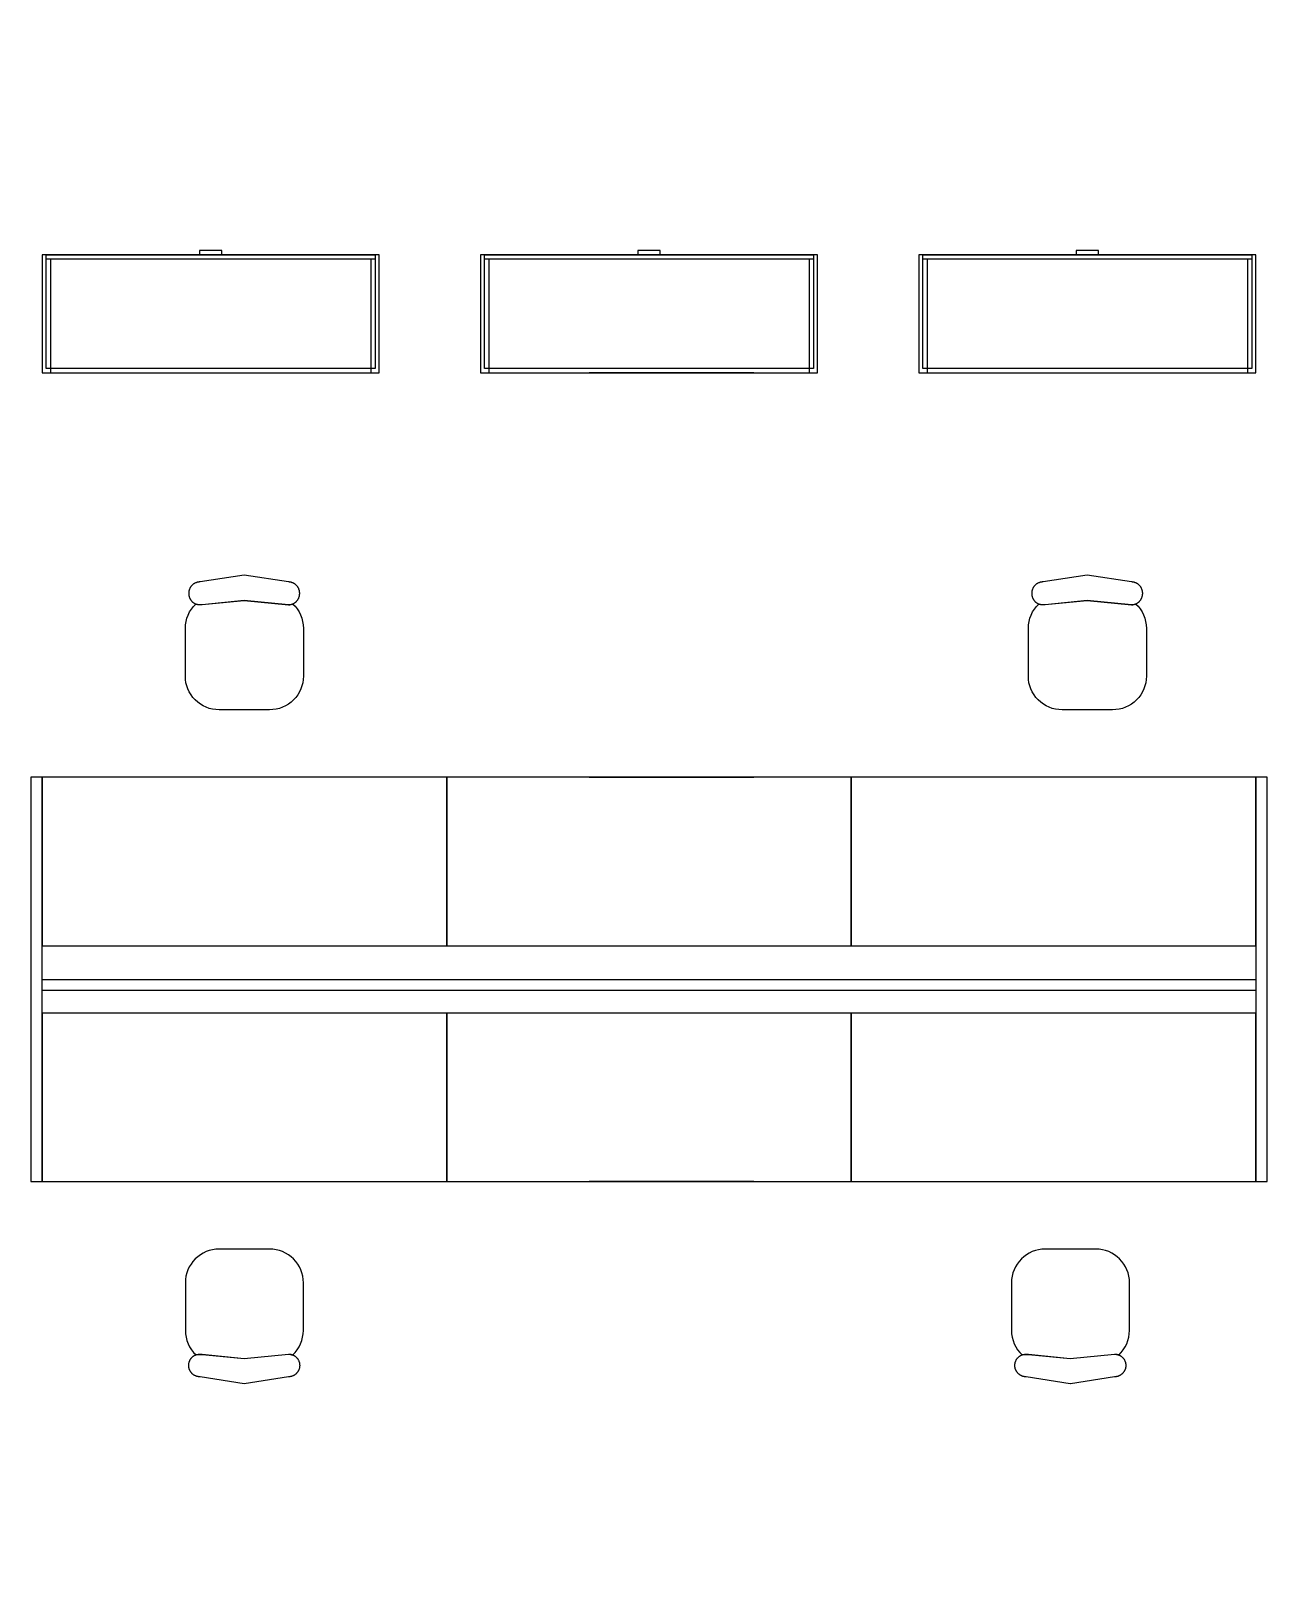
# Model space of a CAD drawing. Header units: millimetres. Extents: x 626570 to 643256, y 6233 to 11343.
# Drawn here: x 628177 to 628398.4, y 9118.5 to 9394.3 of the extents above; entities that cross this region are included whole.
import ezdxf

# ---------------------------------------------------------------- set-up
doc = ezdxf.new("R2010")
doc.units = ezdxf.units.MM
doc.header["$LTSCALE"] = 4000
doc.header["$MEASUREMENT"] = 0
doc.linetypes.add('DASHDOT', pattern=[1, 0.5, -0.25, 0, -0.25])
doc.layers.add('2012-201_FURNITURE', color=4, linetype='CONTINUOUS')
doc.layers.add('MASTERFOUNDATION_1', color=4, linetype='DASHDOT')

msp = doc.modelspace()

# ---------------------------------------------------------------- linework, layer by layer
at = {"layer": '2012-201_FURNITURE', "linetype": 'Continuous'}
for p, q in [((628238.62, 9353.44), (628179.74, 9353.44)), ((628180.49, 9353.44), (628180.49, 9333.06)), ((628237.87, 9353.44), (628237.87, 9333.06)), ((628317.14, 9353.44), (628258.25, 9353.44)), ((628259.01, 9353.44), (628259.01, 9333.06)), ((628316.38, 9353.44), (628316.38, 9333.06)), ((628395.65, 9353.44), (628336.77, 9353.44)), ((628337.52, 9353.44), (628337.52, 9333.06)), ((628394.9, 9353.44), (628394.9, 9333.06))]:
    msp.add_line(p, q, dxfattribs=at)
at = {"layer": '2012-201_FURNITURE', "linetype": 'Continuous', "flags": 128}
for points in [[(628239.38, 9354.2), (628178.98, 9354.2), (628178.98, 9333.06), (628239.38, 9333.06), (628239.38, 9354.2)], [(628238.62, 9354.2), (628238.62, 9333.82), (628179.74, 9333.82), (628179.74, 9354.2), (628238.62, 9354.2)], [(628211.19, 9354.2), (628211.19, 9354.95), (628207.17, 9354.95), (628207.17, 9354.2), (628211.19, 9354.2)], [(628317.89, 9354.2), (628257.5, 9354.2), (628257.5, 9333.06), (628317.89, 9333.06), (628317.89, 9354.2)], [(628317.14, 9354.2), (628317.14, 9333.82), (628258.25, 9333.82), (628258.25, 9354.2), (628317.14, 9354.2)], [(628289.71, 9354.2), (628289.71, 9354.95), (628285.68, 9354.95), (628285.68, 9354.2), (628289.71, 9354.2)], [(628396.41, 9354.2), (628336.01, 9354.2), (628336.01, 9333.06), (628396.41, 9333.06), (628396.41, 9354.2)], [(628395.65, 9354.2), (628395.65, 9333.82), (628336.77, 9333.82), (628336.77, 9354.2), (628395.65, 9354.2)], [(628368.22, 9354.2), (628368.22, 9354.95), (628364.2, 9354.95), (628364.2, 9354.2), (628368.22, 9354.2)], [(628276.96, 9333.06), (628306.48, 9333.06), (628276.96, 9333.06)], [(628215.19, 9296.82), (628215.17, 9296.82), (628215.17, 9296.82), (628207.28, 9295.57), (628207.28, 9295.57), (628207.21, 9295.57), (628207.14, 9295.57), (628207.06, 9295.56), (628206.99, 9295.55), (628206.92, 9295.54), (628206.85, 9295.52), (628206.78, 9295.51), (628206.71, 9295.49), (628206.64, 9295.47), (628206.57, 9295.44), (628206.5, 9295.41), (628206.5, 9295.41), (628206.44, 9295.39), (628206.37, 9295.35), (628206.31, 9295.32), (628206.24, 9295.28), (628206.18, 9295.25), (628206.12, 9295.21), (628206.06, 9295.16), (628206.01, 9295.12), (628205.95, 9295.07), (628205.9, 9295.02), (628205.84, 9294.97), (628205.79, 9294.92), (628205.75, 9294.86), (628205.7, 9294.81), (628205.65, 9294.75), (628205.61, 9294.69), (628205.57, 9294.63), (628205.53, 9294.57), (628205.5, 9294.51), (628205.46, 9294.44), (628205.43, 9294.38), (628205.4, 9294.31), (628205.4, 9294.31), (628205.38, 9294.24), (628205.35, 9294.17), (628205.33, 9294.1), (628205.31, 9294.03), (628205.3, 9293.96), (628205.28, 9293.89), (628205.27, 9293.82), (628205.26, 9293.74), (628205.26, 9293.67), (628205.25, 9293.6), (628205.25, 9293.53), (628205.25, 9293.45), (628205.26, 9293.38), (628205.26, 9293.31), (628205.27, 9293.24), (628205.28, 9293.16), (628205.3, 9293.09), (628205.31, 9293.02), (628205.33, 9292.95), (628205.35, 9292.88), (628205.38, 9292.81), (628205.4, 9292.74), (628205.4, 9292.74), (628205.43, 9292.68), (628205.46, 9292.61), (628205.5, 9292.55), (628205.53, 9292.48), (628205.57, 9292.42), (628205.61, 9292.36), (628205.65, 9292.3), (628205.7, 9292.24), (628205.75, 9292.19), (628205.79, 9292.13), (628205.84, 9292.08), (628205.9, 9292.03), (628205.95, 9291.98), (628206.01, 9291.94), (628206.06, 9291.89), (628206.12, 9291.85), (628206.18, 9291.81), (628206.24, 9291.77), (628206.31, 9291.73), (628206.37, 9291.7), (628206.44, 9291.67), (628206.5, 9291.64), (628206.61, 9291.61), (628206.71, 9291.58), (628206.82, 9291.56), (628206.92, 9291.54), (628207.03, 9291.53), (628207.13, 9291.52), (628207.24, 9291.51), (628207.35, 9291.51), (628207.46, 9291.51), (628207.56, 9291.51), (628207.67, 9291.52), (628215.19, 9292.25), (628223.1, 9291.48), (628223.1, 9291.48), (628223.17, 9291.48), (628223.24, 9291.49), (628223.32, 9291.49), (628223.39, 9291.5), (628223.46, 9291.52), (628223.53, 9291.53), (628223.6, 9291.55), (628223.67, 9291.57), (628223.74, 9291.59), (628223.81, 9291.61), (628223.88, 9291.64), (628223.88, 9291.64), (628223.94, 9291.67), (628224.01, 9291.7), (628224.07, 9291.73), (628224.13, 9291.77), (628224.2, 9291.81), (628224.26, 9291.85), (628224.32, 9291.89), (628224.37, 9291.94), (628224.43, 9291.98), (628224.48, 9292.03), (628224.53, 9292.08), (628224.58, 9292.13), (628224.63, 9292.19), (628224.68, 9292.24), (628224.72, 9292.3), (628224.77, 9292.36), (628224.81, 9292.42), (628224.84, 9292.48), (628224.88, 9292.55), (628224.91, 9292.61), (628224.95, 9292.68), (628224.97, 9292.74), (628224.97, 9292.74), (628225, 9292.81), (628225.02, 9292.88), (628225.05, 9292.95), (628225.07, 9293.02), (628225.08, 9293.09), (628225.1, 9293.16), (628225.11, 9293.24), (628225.12, 9293.31), (628225.12, 9293.38), (628225.13, 9293.45), (628225.13, 9293.53), (628225.13, 9293.6), (628225.12, 9293.67), (628225.12, 9293.74), (628225.11, 9293.82), (628225.1, 9293.89), (628225.08, 9293.96), (628225.07, 9294.03), (628225.05, 9294.1), (628225.02, 9294.17), (628225, 9294.24), (628224.97, 9294.31), (628224.97, 9294.31), (628224.95, 9294.38), (628224.91, 9294.44), (628224.88, 9294.51), (628224.84, 9294.57), (628224.81, 9294.63), (628224.77, 9294.69), (628224.72, 9294.75), (628224.68, 9294.81), (628224.63, 9294.86), (628224.58, 9294.92), (628224.53, 9294.97), (628224.48, 9295.02), (628224.43, 9295.07), (628224.37, 9295.12), (628224.32, 9295.16), (628224.26, 9295.21), (628224.2, 9295.25), (628224.13, 9295.28), (628224.07, 9295.32), (628224.01, 9295.35), (628223.94, 9295.39), (628223.88, 9295.41), (628223.88, 9295.41), (628223.81, 9295.44), (628223.74, 9295.47), (628223.67, 9295.49), (628223.6, 9295.51), (628223.53, 9295.52), (628223.46, 9295.54), (628223.39, 9295.55), (628223.32, 9295.56), (628223.24, 9295.57), (628223.17, 9295.57), (628223.1, 9295.57), (628223.1, 9295.57), (628215.21, 9296.82), (628215.21, 9296.82), (628215.19, 9296.82)], [(628366.18, 9296.82), (628366.16, 9296.82), (628366.16, 9296.82), (628358.27, 9295.57), (628358.27, 9295.57), (628358.2, 9295.57), (628358.12, 9295.57), (628358.05, 9295.56), (628357.98, 9295.55), (628357.91, 9295.54), (628357.84, 9295.52), (628357.77, 9295.51), (628357.7, 9295.49), (628357.63, 9295.47), (628357.56, 9295.44), (628357.49, 9295.41), (628357.49, 9295.41), (628357.43, 9295.39), (628357.36, 9295.35), (628357.3, 9295.32), (628357.23, 9295.28), (628357.17, 9295.25), (628357.11, 9295.21), (628357.05, 9295.16), (628357, 9295.12), (628356.94, 9295.07), (628356.89, 9295.02), (628356.83, 9294.97), (628356.78, 9294.92), (628356.73, 9294.86), (628356.69, 9294.81), (628356.64, 9294.75), (628356.6, 9294.69), (628356.56, 9294.63), (628356.52, 9294.57), (628356.49, 9294.51), (628356.45, 9294.44), (628356.42, 9294.38), (628356.39, 9294.31), (628356.39, 9294.31), (628356.37, 9294.24), (628356.34, 9294.17), (628356.32, 9294.1), (628356.3, 9294.03), (628356.29, 9293.96), (628356.27, 9293.89), (628356.26, 9293.82), (628356.25, 9293.74), (628356.24, 9293.67), (628356.24, 9293.6), (628356.24, 9293.53), (628356.24, 9293.45), (628356.24, 9293.38), (628356.25, 9293.31), (628356.26, 9293.24), (628356.27, 9293.16), (628356.29, 9293.09), (628356.3, 9293.02), (628356.32, 9292.95), (628356.34, 9292.88), (628356.37, 9292.81), (628356.39, 9292.74), (628356.39, 9292.74), (628356.42, 9292.68), (628356.45, 9292.61), (628356.49, 9292.55), (628356.52, 9292.48), (628356.56, 9292.42), (628356.6, 9292.36), (628356.64, 9292.3), (628356.69, 9292.24), (628356.73, 9292.19), (628356.78, 9292.13), (628356.83, 9292.08), (628356.89, 9292.03), (628356.94, 9291.98), (628357, 9291.94), (628357.05, 9291.89), (628357.11, 9291.85), (628357.17, 9291.81), (628357.23, 9291.77), (628357.3, 9291.73), (628357.36, 9291.7), (628357.43, 9291.67), (628357.49, 9291.64), (628357.49, 9291.64), (628357.6, 9291.61), (628357.7, 9291.58), (628357.8, 9291.56), (628357.91, 9291.54), (628358.02, 9291.53), (628358.12, 9291.52), (628358.23, 9291.51), (628358.34, 9291.51), (628358.45, 9291.51), (628358.55, 9291.51), (628358.66, 9291.52), (628366.18, 9292.25), (628374.09, 9291.48), (628374.09, 9291.48), (628374.16, 9291.48), (628374.23, 9291.49), (628374.3, 9291.49), (628374.38, 9291.5), (628374.45, 9291.52), (628374.52, 9291.53), (628374.59, 9291.55), (628374.66, 9291.57), (628374.73, 9291.59), (628374.8, 9291.61), (628374.86, 9291.64), (628374.86, 9291.64), (628374.93, 9291.67), (628375, 9291.7), (628375.06, 9291.73), (628375.12, 9291.77), (628375.19, 9291.81), (628375.25, 9291.85), (628375.3, 9291.89), (628375.36, 9291.94), (628375.42, 9291.98), (628375.47, 9292.03), (628375.52, 9292.08), (628375.57, 9292.13), (628375.62, 9292.19), (628375.67, 9292.24), (628375.71, 9292.3), (628375.76, 9292.36), (628375.8, 9292.42), (628375.83, 9292.48), (628375.87, 9292.55), (628375.9, 9292.61), (628375.93, 9292.68), (628375.96, 9292.74), (628375.96, 9292.74), (628375.99, 9292.81), (628376.01, 9292.88), (628376.04, 9292.95), (628376.05, 9293.02), (628376.07, 9293.09), (628376.09, 9293.16), (628376.1, 9293.24), (628376.11, 9293.31), (628376.11, 9293.38), (628376.12, 9293.45), (628376.12, 9293.53), (628376.12, 9293.6), (628376.11, 9293.67), (628376.11, 9293.74), (628376.1, 9293.82), (628376.09, 9293.89), (628376.07, 9293.96), (628376.05, 9294.03), (628376.04, 9294.1), (628376.01, 9294.17), (628375.99, 9294.24), (628375.96, 9294.31), (628375.96, 9294.31), (628375.93, 9294.38), (628375.9, 9294.44), (628375.87, 9294.51), (628375.83, 9294.57), (628375.8, 9294.63), (628375.76, 9294.69), (628375.71, 9294.75), (628375.67, 9294.81), (628375.62, 9294.86), (628375.57, 9294.92), (628375.52, 9294.97), (628375.47, 9295.02), (628375.42, 9295.07), (628375.36, 9295.12), (628375.3, 9295.16), (628375.25, 9295.21), (628375.19, 9295.25), (628375.12, 9295.28), (628375.06, 9295.32), (628375, 9295.35), (628374.93, 9295.39), (628374.86, 9295.41), (628374.86, 9295.41), (628374.8, 9295.44), (628374.73, 9295.47), (628374.66, 9295.49), (628374.59, 9295.51), (628374.52, 9295.52), (628374.45, 9295.54), (628374.38, 9295.55), (628374.3, 9295.56), (628374.23, 9295.57), (628374.16, 9295.57), (628374.09, 9295.57), (628374.09, 9295.57), (628366.2, 9296.82), (628366.2, 9296.82), (628366.18, 9296.82)], [(628178.98, 9188.11), (628178.98, 9260.59), (628176.97, 9260.59), (628176.97, 9188.11), (628178.98, 9188.11)], [(628178.98, 9230.39), (628251.46, 9230.39), (628251.46, 9260.59), (628178.98, 9260.59), (628178.98, 9230.39)], [(628251.46, 9230.39), (628323.93, 9230.39), (628323.93, 9260.59), (628251.46, 9260.59), (628251.46, 9230.39)], [(628276.96, 9260.59), (628306.48, 9260.59), (628276.96, 9260.59)], [(628323.93, 9230.39), (628396.41, 9230.39), (628396.41, 9260.59), (628323.93, 9260.59), (628323.93, 9230.39)], [(628396.41, 9260.59), (628396.41, 9188.11), (628398.42, 9188.11), (628398.42, 9260.59), (628396.41, 9260.59)], [(628178.98, 9224.35), (628396.41, 9224.35), (628396.41, 9222.34), (628178.98, 9222.34), (628178.98, 9224.35)], [(628178.98, 9188.11), (628251.46, 9188.11), (628251.46, 9218.31), (628178.98, 9218.31), (628178.98, 9188.11)], [(628251.46, 9188.11), (628323.93, 9188.11), (628323.93, 9218.31), (628251.46, 9218.31), (628251.46, 9188.11)], [(628323.93, 9188.11), (628396.41, 9188.11), (628396.41, 9218.31), (628323.93, 9218.31), (628323.93, 9188.11)], [(628276.96, 9188.11), (628306.48, 9188.11), (628276.96, 9188.11)], [(628215.19, 9151.88), (628215.17, 9151.87), (628215.17, 9151.88), (628207.28, 9153.13), (628207.28, 9153.13), (628207.21, 9153.13), (628207.14, 9153.13), (628207.06, 9153.14), (628206.99, 9153.15), (628206.92, 9153.16), (628206.85, 9153.17), (628206.78, 9153.19), (628206.71, 9153.21), (628206.64, 9153.23), (628206.57, 9153.26), (628206.5, 9153.28), (628206.5, 9153.28), (628206.44, 9153.31), (628206.37, 9153.34), (628206.31, 9153.38), (628206.24, 9153.41), (628206.18, 9153.45), (628206.12, 9153.49), (628206.06, 9153.53), (628206.01, 9153.58), (628205.95, 9153.63), (628205.9, 9153.67), (628205.84, 9153.73), (628205.79, 9153.78), (628205.75, 9153.83), (628205.7, 9153.89), (628205.65, 9153.95), (628205.61, 9154.01), (628205.57, 9154.07), (628205.53, 9154.13), (628205.5, 9154.19), (628205.46, 9154.26), (628205.43, 9154.32), (628205.4, 9154.39), (628205.4, 9154.39), (628205.38, 9154.46), (628205.35, 9154.53), (628205.33, 9154.59), (628205.31, 9154.67), (628205.3, 9154.74), (628205.28, 9154.81), (628205.27, 9154.88), (628205.26, 9154.95), (628205.26, 9155.02), (628205.25, 9155.1), (628205.25, 9155.17), (628205.25, 9155.24), (628205.26, 9155.32), (628205.26, 9155.39), (628205.27, 9155.46), (628205.28, 9155.53), (628205.3, 9155.6), (628205.31, 9155.68), (628205.33, 9155.75), (628205.35, 9155.82), (628205.38, 9155.88), (628205.4, 9155.95), (628205.4, 9155.95), (628205.43, 9156.02), (628205.46, 9156.09), (628205.5, 9156.15), (628205.53, 9156.21), (628205.57, 9156.28), (628205.61, 9156.34), (628205.65, 9156.39), (628205.7, 9156.45), (628205.75, 9156.51), (628205.79, 9156.56), (628205.84, 9156.62), (628205.9, 9156.67), (628205.95, 9156.71), (628206.01, 9156.76), (628206.06, 9156.81), (628206.12, 9156.85), (628206.18, 9156.89), (628206.24, 9156.93), (628206.31, 9156.96), (628206.37, 9157), (628206.44, 9157.03), (628206.5, 9157.06), (628206.5, 9157.06), (628206.61, 9157.09), (628206.71, 9157.11), (628206.82, 9157.14), (628206.92, 9157.15), (628207.03, 9157.17), (628207.13, 9157.18), (628207.24, 9157.19), (628207.35, 9157.19), (628207.46, 9157.19), (628207.56, 9157.18), (628207.67, 9157.18), (628215.19, 9156.44), (628223.1, 9157.21), (628223.1, 9157.21), (628223.17, 9157.21), (628223.24, 9157.21), (628223.32, 9157.2), (628223.39, 9157.19), (628223.46, 9157.18), (628223.53, 9157.17), (628223.6, 9157.15), (628223.67, 9157.13), (628223.74, 9157.11), (628223.81, 9157.08), (628223.88, 9157.06), (628223.88, 9157.06), (628223.94, 9157.03), (628224.01, 9157), (628224.07, 9156.96), (628224.13, 9156.93), (628224.2, 9156.89), (628224.26, 9156.85), (628224.32, 9156.81), (628224.37, 9156.76), (628224.43, 9156.71), (628224.48, 9156.67), (628224.53, 9156.62), (628224.58, 9156.56), (628224.63, 9156.51), (628224.68, 9156.45), (628224.72, 9156.39), (628224.77, 9156.34), (628224.81, 9156.28), (628224.84, 9156.21), (628224.88, 9156.15), (628224.91, 9156.09), (628224.95, 9156.02), (628224.97, 9155.95), (628224.97, 9155.95), (628225, 9155.88), (628225.02, 9155.82), (628225.05, 9155.75), (628225.07, 9155.68), (628225.08, 9155.6), (628225.1, 9155.53), (628225.11, 9155.46), (628225.12, 9155.39), (628225.12, 9155.32), (628225.13, 9155.24), (628225.13, 9155.17), (628225.13, 9155.1), (628225.12, 9155.02), (628225.12, 9154.95), (628225.11, 9154.88), (628225.1, 9154.81), (628225.08, 9154.74), (628225.07, 9154.67), (628225.05, 9154.59), (628225.02, 9154.53), (628225, 9154.46), (628224.97, 9154.39), (628224.97, 9154.39), (628224.95, 9154.32), (628224.91, 9154.26), (628224.88, 9154.19), (628224.84, 9154.13), (628224.81, 9154.07), (628224.77, 9154.01), (628224.72, 9153.95), (628224.68, 9153.89), (628224.63, 9153.83), (628224.58, 9153.78), (628224.53, 9153.73), (628224.48, 9153.67), (628224.43, 9153.63), (628224.37, 9153.58), (628224.32, 9153.53), (628224.26, 9153.49), (628224.2, 9153.45), (628224.13, 9153.41), (628224.07, 9153.38), (628224.01, 9153.34), (628223.94, 9153.31), (628223.88, 9153.28), (628223.88, 9153.28), (628223.81, 9153.26), (628223.74, 9153.23), (628223.67, 9153.21), (628223.6, 9153.19), (628223.53, 9153.17), (628223.46, 9153.16), (628223.39, 9153.15), (628223.32, 9153.14), (628223.24, 9153.13), (628223.17, 9153.13), (628223.1, 9153.13), (628223.1, 9153.13), (628215.21, 9151.88), (628215.21, 9151.87), (628215.19, 9151.88)], [(628363.16, 9151.88), (628363.14, 9151.87), (628363.14, 9151.88), (628355.25, 9153.13), (628355.25, 9153.13), (628355.18, 9153.13), (628355.1, 9153.13), (628355.03, 9153.14), (628354.96, 9153.15), (628354.89, 9153.16), (628354.82, 9153.17), (628354.75, 9153.19), (628354.68, 9153.21), (628354.61, 9153.23), (628354.54, 9153.26), (628354.47, 9153.28), (628354.47, 9153.28), (628354.41, 9153.31), (628354.34, 9153.34), (628354.28, 9153.38), (628354.21, 9153.41), (628354.15, 9153.45), (628354.09, 9153.49), (628354.03, 9153.53), (628353.98, 9153.58), (628353.92, 9153.63), (628353.87, 9153.67), (628353.81, 9153.73), (628353.76, 9153.78), (628353.71, 9153.83), (628353.67, 9153.89), (628353.62, 9153.95), (628353.58, 9154.01), (628353.54, 9154.07), (628353.5, 9154.13), (628353.47, 9154.19), (628353.43, 9154.26), (628353.4, 9154.32), (628353.37, 9154.39), (628353.37, 9154.39), (628353.35, 9154.46), (628353.32, 9154.53), (628353.3, 9154.59), (628353.28, 9154.67), (628353.27, 9154.74), (628353.25, 9154.81), (628353.24, 9154.88), (628353.23, 9154.95), (628353.22, 9155.02), (628353.22, 9155.1), (628353.22, 9155.17), (628353.22, 9155.24), (628353.22, 9155.32), (628353.23, 9155.39), (628353.24, 9155.46), (628353.25, 9155.53), (628353.27, 9155.6), (628353.28, 9155.68), (628353.3, 9155.75), (628353.32, 9155.82), (628353.35, 9155.88), (628353.37, 9155.95), (628353.37, 9155.95), (628353.4, 9156.02), (628353.43, 9156.09), (628353.47, 9156.15), (628353.5, 9156.21), (628353.54, 9156.28), (628353.58, 9156.34), (628353.62, 9156.39), (628353.67, 9156.45), (628353.71, 9156.51), (628353.76, 9156.56), (628353.81, 9156.62), (628353.87, 9156.67), (628353.92, 9156.71), (628353.98, 9156.76), (628354.03, 9156.81), (628354.09, 9156.85), (628354.15, 9156.89), (628354.21, 9156.93), (628354.28, 9156.96), (628354.34, 9157), (628354.41, 9157.03), (628354.47, 9157.06), (628354.47, 9157.06), (628354.58, 9157.09), (628354.68, 9157.11), (628354.78, 9157.14), (628354.89, 9157.15), (628355, 9157.17), (628355.1, 9157.18), (628355.21, 9157.19), (628355.32, 9157.19), (628355.43, 9157.19), (628355.53, 9157.18), (628355.64, 9157.18), (628363.16, 9156.44), (628371.07, 9157.21), (628371.07, 9157.21), (628371.14, 9157.21), (628371.21, 9157.21), (628371.28, 9157.2), (628371.36, 9157.19), (628371.43, 9157.18), (628371.5, 9157.17), (628371.57, 9157.15), (628371.64, 9157.13), (628371.71, 9157.11), (628371.78, 9157.08), (628371.84, 9157.06), (628371.84, 9157.06), (628371.91, 9157.03), (628371.98, 9157), (628372.04, 9156.96), (628372.1, 9156.93), (628372.17, 9156.89), (628372.23, 9156.85), (628372.28, 9156.81), (628372.34, 9156.76), (628372.4, 9156.71), (628372.45, 9156.67), (628372.5, 9156.62), (628372.55, 9156.56), (628372.6, 9156.51), (628372.65, 9156.45), (628372.69, 9156.39), (628372.74, 9156.34), (628372.78, 9156.28), (628372.81, 9156.21), (628372.85, 9156.15), (628372.88, 9156.09), (628372.91, 9156.02), (628372.94, 9155.95), (628372.94, 9155.95), (628372.97, 9155.88), (628372.99, 9155.82), (628373.02, 9155.75), (628373.03, 9155.68), (628373.05, 9155.6), (628373.07, 9155.53), (628373.08, 9155.46), (628373.09, 9155.39), (628373.09, 9155.32), (628373.1, 9155.24), (628373.1, 9155.17), (628373.1, 9155.1), (628373.09, 9155.02), (628373.09, 9154.95), (628373.08, 9154.88), (628373.07, 9154.81), (628373.05, 9154.74), (628373.03, 9154.67), (628373.02, 9154.59), (628372.99, 9154.53), (628372.97, 9154.46), (628372.94, 9154.39), (628372.94, 9154.39), (628372.91, 9154.32), (628372.88, 9154.26), (628372.85, 9154.19), (628372.81, 9154.13), (628372.78, 9154.07), (628372.74, 9154.01), (628372.69, 9153.95), (628372.65, 9153.89), (628372.6, 9153.83), (628372.55, 9153.78), (628372.5, 9153.73), (628372.45, 9153.67), (628372.4, 9153.63), (628372.34, 9153.58), (628372.28, 9153.53), (628372.23, 9153.49), (628372.17, 9153.45), (628372.1, 9153.41), (628372.04, 9153.38), (628371.98, 9153.34), (628371.91, 9153.31), (628371.84, 9153.28), (628371.84, 9153.28), (628371.78, 9153.26), (628371.71, 9153.23), (628371.64, 9153.21), (628371.57, 9153.19), (628371.5, 9153.17), (628371.43, 9153.16), (628371.36, 9153.15), (628371.28, 9153.14), (628371.21, 9153.13), (628371.14, 9153.13), (628371.07, 9153.13), (628371.07, 9153.13), (628363.18, 9151.88), (628363.18, 9151.87), (628363.16, 9151.88)]]:
    msp.add_lwpolyline(points, close=True, dxfattribs=at)
for points in [[(628206.56, 9291.65, 0.091777), (628207.67, 9291.55), (628207.67, 9291.55), (628215.19, 9292.29), (628223.1, 9291.52), (628223.1, 9291.52, 0.097566), (628223.86, 9291.67), (628223.86, 9291.67, -0.208264), (628225.79, 9287.24), (628225.79, 9278.71), (628225.79, 9278.71, -0.414214), (628219.75, 9272.66), (628219.75, 9272.66), (628210.69, 9272.66), (628210.69, 9272.66, -0.414214), (628204.65, 9278.71), (628204.65, 9278.71), (628204.65, 9287.24), (628204.65, 9287.24, -0.207181), (628206.56, 9291.65)], [(628357.55, 9291.65, 0.091777), (628358.66, 9291.55), (628358.66, 9291.55), (628366.18, 9292.29), (628374.09, 9291.52), (628374.09, 9291.52, 0.097566), (628374.85, 9291.67), (628374.85, 9291.67, -0.208264), (628376.78, 9287.24), (628376.78, 9278.71), (628376.78, 9278.71, -0.414214), (628370.74, 9272.66), (628370.74, 9272.66), (628361.68, 9272.66), (628361.68, 9272.66, -0.414214), (628355.64, 9278.71), (628355.64, 9278.71), (628355.64, 9287.24), (628355.64, 9287.24, -0.207181), (628357.55, 9291.65)], [(628206.56, 9157.05, -0.091777), (628207.67, 9157.14), (628207.67, 9157.14), (628215.19, 9156.41), (628223.1, 9157.18), (628223.1, 9157.18, -0.097566), (628223.86, 9157.03), (628223.86, 9157.03, 0.208264), (628225.79, 9161.46), (628225.79, 9169.98), (628225.79, 9169.98, 0.414214), (628219.75, 9176.03), (628219.75, 9176.03), (628210.69, 9176.03), (628210.69, 9176.03, 0.414214), (628204.65, 9169.98), (628204.65, 9169.98), (628204.65, 9161.46), (628204.65, 9161.46, 0.207181), (628206.56, 9157.05)], [(628354.53, 9157.05, -0.091777), (628355.64, 9157.14), (628355.64, 9157.14), (628363.16, 9156.41), (628371.07, 9157.18), (628371.07, 9157.18, -0.097566), (628371.83, 9157.03), (628371.83, 9157.03, 0.208264), (628373.76, 9161.46), (628373.76, 9169.98), (628373.76, 9169.98, 0.414214), (628367.72, 9176.03), (628367.72, 9176.03), (628358.66, 9176.03), (628358.66, 9176.03, 0.414214), (628352.62, 9169.98), (628352.62, 9169.98), (628352.62, 9161.46), (628352.62, 9161.46, 0.207181), (628354.53, 9157.05)]]:
    msp.add_lwpolyline(points, format="xyb", close=True, dxfattribs=at)
at = {"layer": 'MASTERFOUNDATION_1', "linetype": 'DASHDOT'}
msp.add_line((628391.78, 6627.53), (628391.78, 11123.23), dxfattribs=at)

doc.saveas('drawing.dxf')
